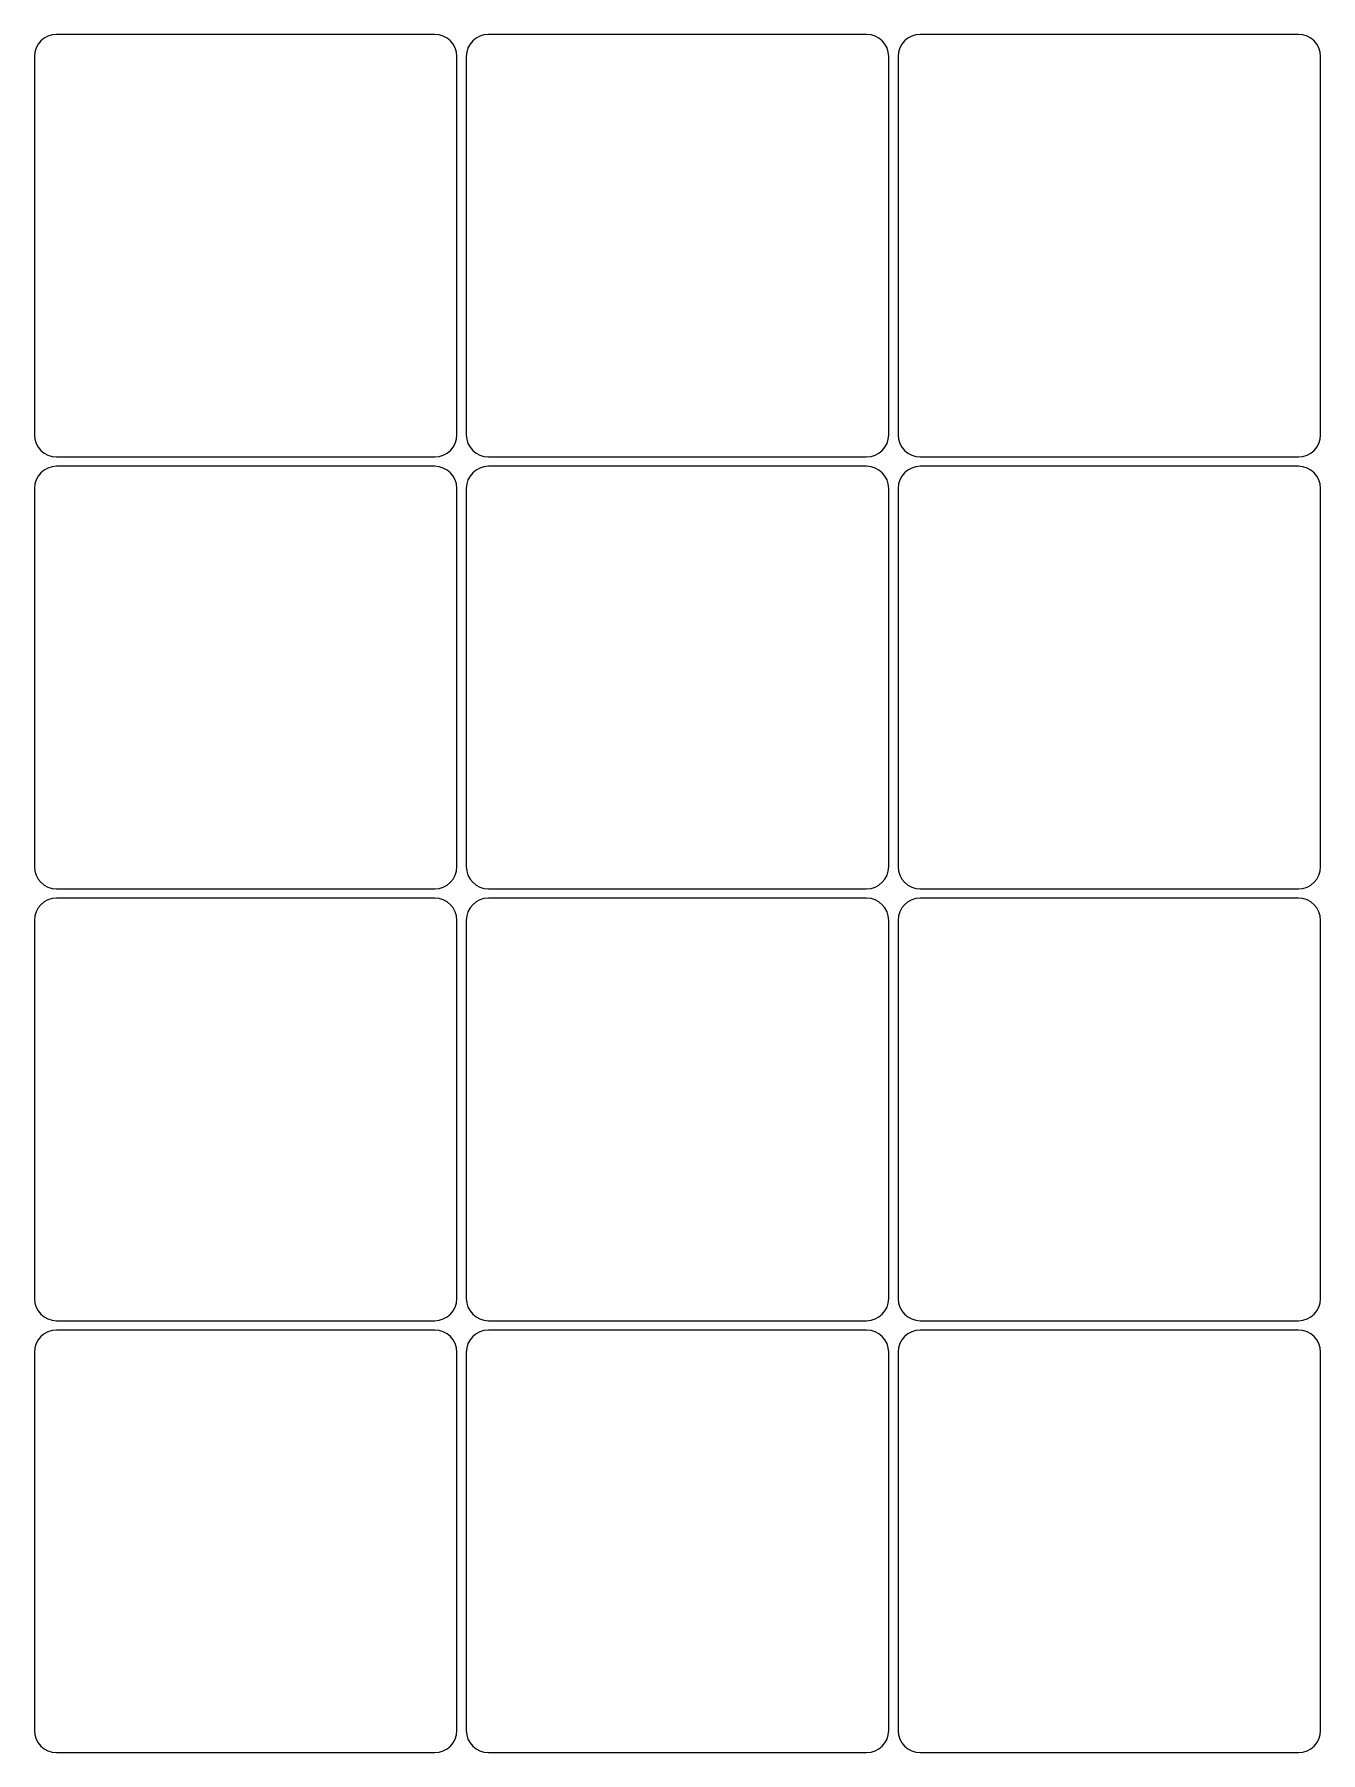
# Model space of a CAD drawing. Header units: inches. Extents: x 0.71 to 7.56, y -10.42 to -1.27.
import ezdxf

# ---------------------------------------------------------------- set-up
doc = ezdxf.new("R2010")
doc.units = ezdxf.units.IN

msp = doc.modelspace()

# ---------------------------------------------------------------- linework, layer by layer
for p, q in [((2.8386, -1.2733), (0.8248, -1.2733)), ((5.1386, -1.2733), (3.1248, -1.2733)), ((7.4386, -1.2733), (5.4248, -1.2733)), ((0.7067, -1.3914), (0.7067, -3.4052)), ((2.9567, -3.4052), (2.9567, -1.3914)), ((3.0067, -1.3914), (3.0067, -3.4052)), ((5.2567, -3.4052), (5.2567, -1.3914)), ((5.3067, -1.3914), (5.3067, -3.4052)), ((7.5567, -3.4052), (7.5567, -1.3914)), ((0.8248, -3.5233), (2.8386, -3.5233)), ((3.1248, -3.5233), (5.1386, -3.5233)), ((5.4248, -3.5233), (7.4386, -3.5233)), ((2.8386, -3.5733), (0.8248, -3.5733)), ((5.1386, -3.5733), (3.1248, -3.5733)), ((7.4386, -3.5733), (5.4248, -3.5733)), ((0.7067, -3.6914), (0.7067, -5.7052)), ((2.9567, -5.7052), (2.9567, -3.6914)), ((3.0067, -3.6914), (3.0067, -5.7052)), ((5.2567, -5.7052), (5.2567, -3.6914)), ((5.3067, -3.6914), (5.3067, -5.7052)), ((7.5567, -5.7052), (7.5567, -3.6914)), ((0.8248, -5.8233), (2.8386, -5.8233)), ((3.1248, -5.8233), (5.1386, -5.8233)), ((5.4248, -5.8233), (7.4386, -5.8233)), ((2.8386, -5.8733), (0.8248, -5.8733)), ((5.1386, -5.8733), (3.1248, -5.8733)), ((7.4386, -5.8733), (5.4248, -5.8733)), ((0.7067, -5.9914), (0.7067, -8.0052)), ((2.9567, -8.0052), (2.9567, -5.9914)), ((3.0067, -5.9914), (3.0067, -8.0052)), ((5.2567, -8.0052), (5.2567, -5.9914)), ((5.3067, -5.9914), (5.3067, -8.0052)), ((7.5567, -8.0052), (7.5567, -5.9914)), ((0.8248, -8.1233), (2.8386, -8.1233)), ((3.1248, -8.1233), (5.1386, -8.1233)), ((5.4248, -8.1233), (7.4386, -8.1233)), ((2.8386, -8.1733), (0.8248, -8.1733)), ((5.1386, -8.1733), (3.1248, -8.1733)), ((7.4386, -8.1733), (5.4248, -8.1733)), ((0.7067, -8.2914), (0.7067, -10.3052)), ((2.9567, -10.3052), (2.9567, -8.2914)), ((3.0067, -8.2914), (3.0067, -10.3052)), ((5.2567, -10.3052), (5.2567, -8.2914)), ((5.3067, -8.2914), (5.3067, -10.3052)), ((7.5567, -10.3052), (7.5567, -8.2914)), ((0.8248, -10.4233), (2.8386, -10.4233)), ((3.1248, -10.4233), (5.1386, -10.4233)), ((5.4248, -10.4233), (7.4386, -10.4233))]:
    msp.add_line(p, q)
for centre, start, end in [((0.8248, -1.3914), 90, 180), ((2.8386, -1.3914), 0, 90), ((3.1248, -1.3914), 90, 180), ((5.1386, -1.3914), 0, 90), ((5.4248, -1.3914), 90, 180), ((7.4386, -1.3914), 0, 90), ((0.8248, -3.4052), 180, 270), ((2.8386, -3.4052), 270, 360), ((3.1248, -3.4052), 180, 270), ((5.1386, -3.4052), 270, 360), ((5.4248, -3.4052), 180, 270), ((7.4386, -3.4052), 270, 360), ((0.8248, -3.6914), 90, 180), ((2.8386, -3.6914), 0, 90), ((3.1248, -3.6914), 90, 180), ((5.1386, -3.6914), 0, 90), ((5.4248, -3.6914), 90, 180), ((7.4386, -3.6914), 0, 90), ((0.8248, -5.7052), 180, 270), ((2.8386, -5.7052), 270, 360), ((3.1248, -5.7052), 180, 270), ((5.1386, -5.7052), 270, 360), ((5.4248, -5.7052), 180, 270), ((7.4386, -5.7052), 270, 360), ((0.8248, -5.9914), 90, 180), ((2.8386, -5.9914), 0, 90), ((3.1248, -5.9914), 90, 180), ((5.1386, -5.9914), 0, 90), ((5.4248, -5.9914), 90, 180), ((7.4386, -5.9914), 0, 90), ((0.8248, -8.0052), 180, 270), ((2.8386, -8.0052), 270, 360), ((3.1248, -8.0052), 180, 270), ((5.1386, -8.0052), 270, 360), ((5.4248, -8.0052), 180, 270), ((7.4386, -8.0052), 270, 360), ((0.8248, -8.2914), 90, 180), ((2.8386, -8.2914), 0, 90), ((3.1248, -8.2914), 90, 180), ((5.1386, -8.2914), 0, 90), ((5.4248, -8.2914), 90, 180), ((7.4386, -8.2914), 0, 90), ((0.8248, -10.3052), 180, 270), ((2.8386, -10.3052), 270, 360), ((3.1248, -10.3052), 180, 270), ((5.1386, -10.3052), 270, 360), ((5.4248, -10.3052), 180, 270), ((7.4386, -10.3052), 270, 360)]:
    msp.add_arc(centre, 0.1181, start, end)

doc.saveas('drawing.dxf')
